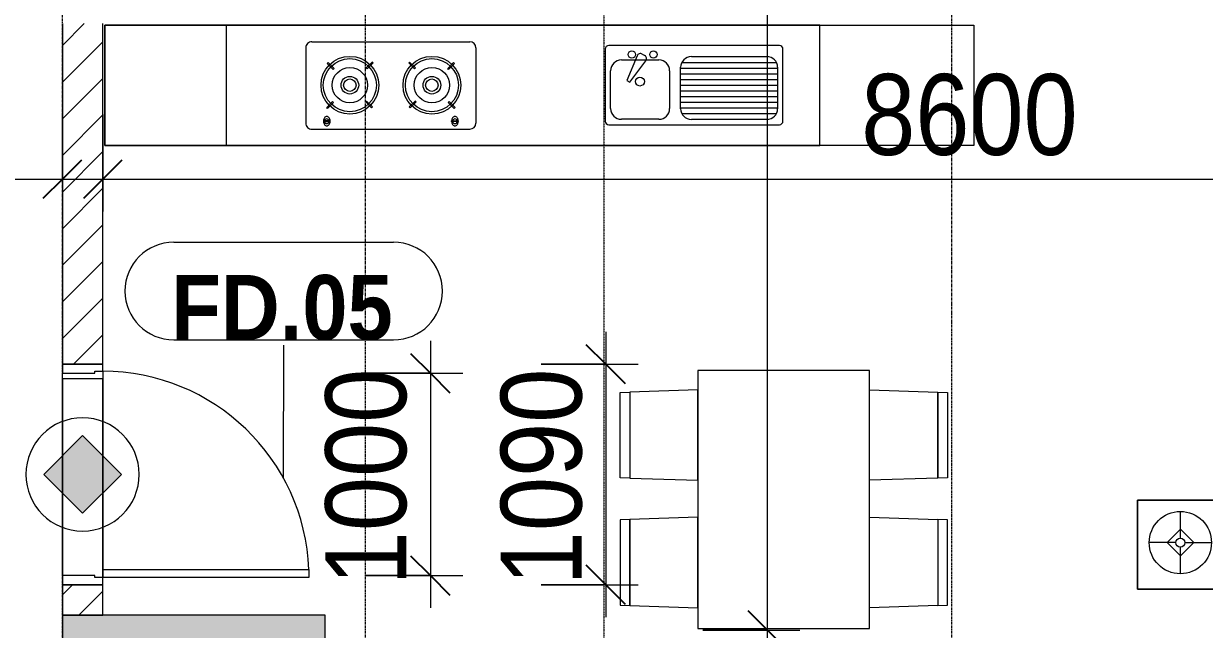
# Model space of a CAD drawing. Header units: millimetres. Extents: x 962 to 239635, y -15958 to 82755.
# Drawn here: x 106012 to 111853, y 61841 to 64835 of the extents above; entities that cross this region are included whole.
import ezdxf

# ---------------------------------------------------------------- set-up
doc = ezdxf.new("R2010")
doc.units = ezdxf.units.MM
doc.linetypes.add('Dash Dot 3_16_', pattern=[7.9375, 4.7625, -1.5875, 0, -1.5875])
doc.linetypes.add('Grid Line', pattern=[22.225, 12.7, -3.175, 3.175, -3.175])
for name, color, linetype, lineweight in [('0-1', 7, 'Continuous', 5), ('A-ANNO-DIMS', 211, 'Continuous', 9), ('A-ANNO-DIMS-160', 211, 'Continuous', 9), ('A-ANNO-NOTE', 131, 'Continuous', 9), ('A-DETL-GENF-2', 1, 'Continuous', 9), ('A-DOOR-4', 1, 'Continuous', 9), ('A-DOOR-FRAM-1', 1, 'Continuous', 9), ('A-DOOR-IDEN', 31, 'Continuous', 9), ('A-FLOR-2', 9, 'Continuous', 9), ('A-WALL', 113, 'Continuous', 9), ('A-WALL-3', 113, 'Continuous', 18), ('A-WALL-PATT-2', 111, 'Continuous', 9), ('G-ANNO-SYMB-1', 111, 'Dash Dot 3_16_', 18), ('I-FURN', 30, 'Continuous', 9), ('I-FURN-1', 254, 'Continuous', 9), ('S-COLS-1', 52, 'Continuous', 5), ('S-COLS-2', 7, 'Continuous', 18), ('S-GRID-1', 1, 'Grid Line', 9)]:
    doc.layers.add(name, color=color, linetype=linetype, lineweight=lineweight)
doc.styles.add('Arial_B_6', font='arialbd_0.ttf', dxfattribs={"width": 0.9, "height": 320})
doc.styles.add('UTM Avo', font='UTM Avo.ttf', dxfattribs={"width": 0.9, "height": 400})
doc.dimstyles.new('1_Dim_chi_tiet_2_5', dxfattribs={"dimscale": 304.8, "dimtxt": 399.720379, "dimasz": 0.629921, "dimexe": 0.524934, "dimexo": 0.0625, "dimgap": 0.052493, "dimtad": 1, "dimdec": 0, "dimrnd": 5, "dimzin": 0, "dimdsep": 46, "dimtxsty": 'UTM Avo', "dimblk1": 'OBLIQUE', "dimblk2": 'OBLIQUE', "dimsah": 1, "dimcen": 0.09, "dimdle": 0.524934, "dimazin": 0, "dimtfac": 1, "dimtdec": 4, "dimtix": 1, "dimtmove": 0, "dimatfit": 3, "dimfxl": 1.049869, "dimfxlon": 1, "dimtvp": 1, "dimtolj": 1, "dimtzin": 0, "dimarcsym": 2})
doc.dimstyles.new('1_Dim_chi_tiet_2_5_1', dxfattribs={"dimscale": 304.8, "dimtxt": 399.720379, "dimasz": 0.629921, "dimexe": 0.524934, "dimexo": 0.0625, "dimgap": 0.052493, "dimtad": 1, "dimdec": 0, "dimrnd": 5, "dimzin": 0, "dimdsep": 46, "dimtxsty": 'UTM Avo', "dimblk1": 'OBLIQUE', "dimblk2": 'OBLIQUE', "dimsah": 1, "dimcen": 0.09, "dimdle": 0.524934, "dimazin": 0, "dimtfac": 1, "dimtdec": 4, "dimtix": 1, "dimtmove": 0, "dimatfit": 3, "dimfxl": 1.049869, "dimfxlon": 1, "dimtvp": 1, "dimtolj": 1, "dimtzin": 0, "dimarcsym": 2})

# ---------------------------------------------------------------- blocks, each defined once
blk = doc.blocks.new('NCV_TKTC_KET CAU_rvt-1-TKCS_MB TẦNG 2')
at = {"layer": 'S-COLS-1'}
blk.add_hatch(color=256, dxfattribs=at).paths.add_polyline_path([(45752.6, 61561.9), (45752.6, 61911.9), (44452.6, 61911.9), (44452.6, 61561.9), (44829.7, 61561.9)])
at = {"layer": 'S-COLS-2'}
for p, q in [((44452.6, 61911.9), (44452.6, 61561.9)), ((45752.6, 61911.9), (44452.6, 61911.9)), ((45752.6, 61561.9), (45752.6, 61911.9))]:
    blk.add_line(p, q, dxfattribs=at)
blk = doc.blocks.new('HE BEP A - HE BEP A-V17-TKCS_MB TẦNG 2')
at = {"layer": 'I-FURN'}
for p, q in [((3.5, -11), (765.9, -11)), ((3.5, -605.3), (3.5, -11)), ((765.9, -11), (765.9, -605.3)), ((765.9, -11), (765.9, -605.3)), ((4303.5, -11), (765.9, -11)), ((3703.5, -605.3), (3703.5, -11)), ((4303.5, -605.3), (4303.5, -11)), ((1810.5, -114.2), (965.9, -114.2)), ((3279.1, -92.2), (2497.5, -92.2)), ((948.4, -131.7), (948.4, -487.8)), ((981.5, -167.9), (1448.7, -167.9)), ((1028.4, -139.9), (1401.8, -139.9)), ((1562.5, -140.8), (1747.9, -140.8)), ((1828, -487.8), (1828, -131.7)), ((2467.5, -494.2), (2467.5, -122.2)), ((2555.1, -129.3), (2587.6, -129.3)), ((2555.1, -133.3), (2555.1, -129.3)), ((2587.6, -133.3), (2555.1, -133.3)), ((2587.6, -129.3), (2587.6, -133.3)), ((3189, -129.3), (3189, -133.3)), ((3221.5, -129.3), (3189, -129.3)), ((3189, -133.3), (3221.5, -133.3)), ((3221.5, -133.3), (3221.5, -129.3)), ((3309.1, -494.2), (3309.1, -122.2)), ((975, -397.7), (975, -193.3)), ((975, -195.9), (1455.1, -195.9)), ((975, -223.9), (1455.1, -223.9)), ((1455.1, -193.3), (1455.1, -397.7)), ((1509.1, -380.9), (1509.1, -194.2)), ((1801.3, -194.2), (1801.3, -380.9)), ((2575.3, -194.9), (2570.9, -199.3)), ((2570.9, -199.3), (2600, -228.4)), ((2604.4, -224), (2575.3, -194.9)), ((2600, -228.4), (2604.4, -224)), ((2792.8, -197.7), (2763.7, -226.8)), ((2763.7, -226.8), (2768.1, -231.2)), ((2768.1, -231.2), (2797.2, -202)), ((2797.2, -202), (2792.8, -197.7)), ((2979.4, -202), (2983.8, -197.7)), ((3008.5, -231.2), (2979.4, -202)), ((2983.8, -197.7), (3012.9, -226.8)), ((3012.9, -226.8), (3008.5, -231.2)), ((3172.2, -224), (3201.4, -194.9)), ((3176.6, -228.4), (3172.2, -224)), ((3205.8, -199.3), (3176.6, -228.4)), ((3201.4, -194.9), (3205.8, -199.3)), ((975, -251.9), (1455.1, -251.9)), ((975, -279.9), (1455.1, -279.9)), ((975, -307.9), (1455.1, -307.9)), ((975, -335.9), (1455.1, -335.9)), ((1706.2, -324.4), (1627.3, -429.4)), ((1670.1, -454.1), (1721.6, -333.3)), ((1721.6, -333.3), (1706.2, -324.4)), ((975, -363.9), (1455.1, -363.9)), ((975, -391.9), (1455.1, -391.9)), ((2573.6, -416.8), (2602.8, -387.7)), ((2607.1, -392.1), (2578, -421.2)), ((2602.8, -387.7), (2607.1, -392.1)), ((2766.5, -394.9), (2770.8, -390.5)), ((2795.6, -424), (2766.5, -394.9)), ((2770.8, -390.5), (2800, -419.6)), ((3005.8, -390.5), (2976.7, -419.6)), ((2981.1, -424), (3010.2, -394.9)), ((3010.2, -394.9), (3005.8, -390.5)), ((3173.9, -387.7), (3169.5, -392.1)), ((3169.5, -392.1), (3198.6, -421.2)), ((3203, -416.8), (3173.9, -387.7)), ((979.9, -419.9), (1450.3, -419.9)), ((1401.8, -451.1), (1028.4, -451.1)), ((1747.9, -434.2), (1562.5, -434.2)), ((1644.6, -463.3), (1632.2, -456.1)), ((2578, -421.2), (2573.6, -416.8)), ((2800, -419.6), (2795.6, -424)), ((2976.7, -419.6), (2981.1, -424)), ((3198.6, -421.2), (3203, -416.8)), ((965.9, -505.3), (1810.5, -505.3)), ((3279.1, -524.2), (2497.5, -524.2)), ((765.9, -605.3), (3.5, -605.3)), ((765.9, -605.3), (4303.5, -605.3))]:
    blk.add_line(p, q, dxfattribs=at)
for centre, radius in [((2685.4, -309.4), 142.6), ((3091.2, -309.4), 142.6), ((2685.4, -309.4), 131.3), ((2685.4, -309.4), 87.2), ((3091.2, -309.4), 131.3), ((3091.2, -309.4), 87.2), ((2685.4, -309.4), 43.6), ((2685.4, -309.4), 30.9), ((3091.2, -309.4), 43.6), ((3091.2, -309.4), 30.9), ((1656.3, -327.5), 22.2), ((1589.4, -460.9), 17.8), ((1696.1, -460.9), 17.8)]:
    blk.add_circle(centre, radius, dxfattribs=at)
for centre, radius, start, end in [((965.9, -131.7), 17.5, 90, 180), ((1810.5, -131.7), 17.5, 0, 90), ((2497.5, -122.2), 30, 90, 180), ((2580.1, -129.2), 24.7, 145.20397, 163.94189), ((2574.8, -125.5), 18.1, 120.79762, 145.20397), ((2571.4, -119.8), 11.5, 90, 120.79762), ((2571.4, -119.8), 11.5, 59.20238, 90), ((2568, -125.5), 18.1, 34.79603, 59.20238), ((2562.6, -129.2), 24.7, 16.05811, 34.79603), ((3214, -129.2), 24.7, 145.20397, 163.94189), ((3208.7, -125.5), 18.1, 120.79762, 145.20397), ((3205.3, -119.8), 11.5, 90, 120.79762), ((3205.3, -119.8), 11.5, 59.20238, 90), ((3201.9, -125.5), 18.1, 34.79603, 59.20238), ((3196.5, -129.2), 24.7, 16.05811, 34.79603), ((3279.1, -122.2), 30, 360, 90), ((1028.4, -193.3), 53.3, 90, 180), ((1401.8, -193.3), 53.3, 0, 90), ((1562.5, -194.2), 53.3, 90, 180), ((1747.9, -194.2), 53.3, 0, 90), ((2588.6, -131.7), 33.5, 163.94189, 180), ((2588.6, -131.7), 33.5, 180, 196.05811), ((2580.1, -134.1), 24.7, 196.05811, 214.79603), ((2571.3, -131.3), 11.6, 9.71775, 170.28225), ((2571.3, -131.3), 11.6, 189.9102, 350.0898), ((2574.8, -137.9), 18.1, 214.79603, 239.20238), ((2571.4, -143.6), 11.5, 239.20238, 270), ((2571.4, -143.6), 11.5, 270, 300.79762), ((2568, -137.9), 18.1, 300.79762, 325.20397), ((2562.6, -134.1), 24.7, 325.20397, 343.94189), ((2554.1, -131.7), 33.5, 0, 16.05811), ((2554.1, -131.7), 33.5, 343.94189, 0), ((3222.5, -131.7), 33.5, 163.94189, 180), ((3222.5, -131.7), 33.5, 180, 196.05811), ((3214, -134.1), 24.7, 196.05811, 214.79603), ((3208.7, -137.9), 18.1, 214.79603, 239.20238), ((3205.3, -131.3), 11.6, 9.71775, 170.28225), ((3205.3, -131.3), 11.6, 189.9102, 350.0898), ((3205.3, -143.6), 11.5, 239.20238, 270), ((3205.3, -143.6), 11.5, 270, 300.79762), ((3201.9, -137.9), 18.1, 300.79762, 325.20397), ((3196.5, -134.1), 24.7, 325.20397, 343.94189), ((3188, -131.7), 33.5, 0, 16.05811), ((3188, -131.7), 33.5, 343.94189, 0), ((1028.4, -397.7), 53.3, 180, 270), ((1401.8, -397.7), 53.3, 270, 0), ((1562.5, -380.9), 53.3, 180, 270), ((1747.9, -380.9), 53.3, 270, 0), ((1641, -440.7), 17.8, 140.53825, 240.0479), ((1653.4, -447.9), 17.8, 240.0479, 339.46209), ((965.9, -487.8), 17.5, 180, 270), ((1810.5, -487.8), 17.5, 270, 0), ((2497.5, -494.2), 30, 180, 270), ((3279.1, -494.2), 30, 270, 0)]:
    blk.add_arc(centre, radius, start, end, dxfattribs=at)
at = {"layer": 'I-FURN-1'}
for p, q in [((3.5, -11), (4303.5, -11)), ((3.5, -605.3), (3.5, -11)), ((4303.5, -11), (4303.5, -605.3)), ((4303.5, -605.3), (3.5, -605.3))]:
    blk.add_line(p, q, dxfattribs=at)
blk = doc.blocks.new('RES_BAN AN 1 - RES_BAN AN 1-901196-TKCS_MB TẦNG 2')
at = {"layer": 'I-FURN-1'}
for p, q in [((-425, 0), (-425, -1275)), ((425, 0), (-425, 0)), ((425, -1275), (425, 0)), ((-761.9, -113.5), (-809.6, -115.1)), ((-809.6, -115.1), (-809.6, -536.9)), ((-761.9, -113.5), (-425, -102.3)), ((-761.9, -538.5), (-761.9, -113.5)), ((-761.9, -538.5), (-761.9, -113.5)), ((-425, -102.3), (-425, -549.7)), ((425, -102.3), (425, -549.7)), ((761.9, -113.5), (425, -102.3)), ((761.9, -538.5), (761.9, -113.5)), ((761.9, -113.5), (761.9, -538.5)), ((809.6, -115.1), (761.9, -113.5)), ((809.6, -536.9), (809.6, -115.1)), ((-809.6, -536.9), (-761.9, -538.5)), ((-425, -549.7), (-761.9, -538.5)), ((425, -549.7), (761.9, -538.5)), ((761.9, -538.5), (809.6, -536.9)), ((-809.6, -745.3), (-761.9, -743.8)), ((-809.6, -1167.2), (-809.6, -745.3)), ((-761.9, -743.8), (-425, -732.5)), ((-761.9, -1168.8), (-761.9, -743.8)), ((-761.9, -743.8), (-761.9, -1168.8)), ((-425, -732.5), (-425, -1180)), ((425, -732.5), (425, -1180)), ((761.9, -743.8), (425, -732.5)), ((761.9, -743.8), (809.6, -745.3)), ((761.9, -1168.8), (761.9, -743.8)), ((761.9, -1168.8), (761.9, -743.8)), ((809.6, -745.3), (809.6, -1167.2)), ((-761.9, -1168.8), (-809.6, -1167.2)), ((809.6, -1167.2), (761.9, -1168.8)), ((-425, -1180), (-761.9, -1168.8)), ((425, -1180), (761.9, -1168.8)), ((-425, -1275), (425, -1275))]:
    blk.add_line(p, q, dxfattribs=at)
blk = doc.blocks.new('LOBBY_SOFA_1 - LOBBY_SOFA_1-901197-TKCS_MB TẦNG 2')
at = {"layer": 'I-FURN'}
for p, q in [((-2128.3, 1548.5), (-1160.3, 1548.5)), ((-2172.3, 1064.5), (-2172.3, 1504.5)), ((-1116.3, 1504.5), (-1116.3, 1064.5)), ((-1160.3, 1020.5), (-2128.3, 1020.5)), ((-2556, 660), (-708, 660)), ((-2556, 0), (-2556, 660)), ((-2457, 66), (-2457, 660)), ((-1907, 143), (-1907, 660)), ((-1357, 143), (-1357, 660)), ((-807, 660), (-807, 66)), ((-708, 660), (-708, 0)), ((-2688.2, 633.5), (-3128.2, 633.5)), ((-3128.2, 633.5), (-3128.2, 193.5)), ((-2688.2, 193.5), (-2688.2, 633.5)), ((-575.9, 633.5), (-135.9, 633.5)), ((-575.9, 193.5), (-575.9, 633.5)), ((-135.9, 633.5), (-135.9, 193.5)), ((-2915.4, 445), (-2915.4, 577)), ((-348.6, 445), (-348.6, 577)), ((-2981.4, 423), (-2915.4, 489)), ((-2915.4, 489), (-2849.4, 423)), ((-348.6, 489), (-414.6, 423)), ((-282.6, 423), (-348.6, 489)), ((-2937.4, 423), (-3069.4, 423)), ((-2915.4, 357), (-2981.4, 423)), ((-2849.4, 423), (-2915.4, 357)), ((-2893.4, 423), (-2761.4, 423)), ((-370.6, 423), (-502.6, 423)), ((-414.6, 423), (-348.6, 357)), ((-348.6, 357), (-282.6, 423)), ((-326.6, 423), (-194.6, 423)), ((-2915.4, 269), (-2915.4, 401)), ((-348.6, 269), (-348.6, 401)), ((-3128.2, 193.5), (-2688.2, 193.5)), ((-135.9, 193.5), (-575.9, 193.5)), ((-807, 143), (-2457, 143)), ((-807, 66), (-2457, 66)), ((-708, 0), (-2556, 0))]:
    blk.add_line(p, q, dxfattribs=at)
for centre, radius in [((-2915.4, 423), 154), ((-348.6, 423), 154), ((-2915.4, 423), 22), ((-348.6, 423), 22)]:
    blk.add_circle(centre, radius, dxfattribs=at)
for centre, start, end in [((-2128.3, 1504.5), 90, 180), ((-1160.3, 1504.5), 0, 90), ((-2128.3, 1064.5), 180, 270), ((-1160.3, 1064.5), 270, 0)]:
    blk.add_arc(centre, 44, start, end, dxfattribs=at)
at = {"layer": 'I-FURN-1'}
for p, q in [((-2128.3, 1548.5), (-1160.3, 1548.5)), ((-2172.3, 1064.5), (-2172.3, 1504.5)), ((-1116.3, 1504.5), (-1116.3, 1064.5)), ((-1160.3, 1020.5), (-2128.3, 1020.5)), ((-2556, 660), (-708, 660)), ((-2556, 0), (-2556, 660)), ((-708, 660), (-708, 0)), ((-3128.2, 633.5), (-2688.2, 633.5)), ((-3128.2, 193.5), (-3128.2, 633.5)), ((-2688.2, 633.5), (-2688.2, 193.5)), ((-575.9, 633.5), (-135.9, 633.5)), ((-575.9, 193.5), (-575.9, 633.5)), ((-135.9, 633.5), (-135.9, 193.5)), ((-2688.2, 193.5), (-3128.2, 193.5)), ((-135.9, 193.5), (-575.9, 193.5)), ((-708, 0), (-2556, 0))]:
    blk.add_line(p, q, dxfattribs=at)
for centre, start, end in [((-2128.3, 1504.5), 90, 180), ((-1160.3, 1504.5), 0, 90), ((-2128.3, 1064.5), 180, 270), ((-1160.3, 1064.5), 270, 0)]:
    blk.add_arc(centre, 44, start, end, dxfattribs=at)
blk = doc.blocks.new('NCV_TKTC_TANG 2_rvt-1-TKCS_MB TẦNG 2')
at = {"layer": 'A-FLOR-2'}
for p, q in [((44652.6, 63116.9), (44652.6, 62096.9)), ((44452.6, 63079.4), (44452.6, 62106.8)), ((44652.6, 63079.4), (44452.6, 63079.4)), ((44652.6, 62096.9), (44652.6, 63079.4))]:
    blk.add_line(p, q, dxfattribs=at)
at = {"layer": 'I-FURN-1', "rotation": 180}
for name, p in [('HE BEP A - HE BEP A-V17-TKCS_MB TẦNG 2', (48966.1, 64221.6)), ('RES_BAN AN 1 - RES_BAN AN 1-901196-TKCS_MB TẦNG 2', (48021.3, 61845.3))]:
    blk.add_blockref(name, p, dxfattribs=at)
at = {"layer": 'I-FURN-1'}
blk.add_blockref('LOBBY_SOFA_1 - LOBBY_SOFA_1-901197-TKCS_MB TẦNG 2', (52899.1, 61846.9), dxfattribs=at)
blk = doc.blocks.new('FD_05 - FD_05-1000x2200mm-835434-TKCS_MB TẦNG 2')
at = {"layer": 'A-DETL-GENF-2'}
for p, q in [((470, 100), (470, 1120)), ((470, 1120), (510, 1120)), ((510, 1120), (510, 100)), ((510, 100), (470, 100))]:
    blk.add_line(p, q, dxfattribs=at)
blk.add_arc((510, 100), 1020, 92.24747, 180, dxfattribs=at)
at = {"layer": 'A-DOOR-FRAM-1'}
for p, q in [((-510, 100), (-545, 100)), ((-545, 100), (-545, -100)), ((-510, 60), (-510, 100)), ((-500, 60), (-510, 60)), ((-500, -100), (-500, 60)), ((510, 60), (500, 60)), ((500, 60), (500, -100)), ((545, 100), (510, 100)), ((510, 100), (510, 60)), ((545, -100), (545, 100)), ((-545, -100), (-500, -100)), ((500, -100), (545, -100))]:
    blk.add_line(p, q, dxfattribs=at)
blk = doc.blocks.new('HDNDCT_GHI CHÚ CỬA CHỐNG CHÁY EI30 - HDNDCT_GHI CHÚ CỬA CHỐNG CHÁY EI30-2461928-TKCS_MB TẦNG 2')
at = {"layer": 'A-ANNO-NOTE'}
blk.add_hatch(color=256, dxfattribs=at).paths.add_polyline_path([(-1.2, 0), (0, 1.2), (1.2, 0), (0, -1.2)])
for p, q in [((0, 1.2), (-1.2, 0)), ((1.2, 0), (0, 1.2)), ((-1.2, 0), (0, -1.2)), ((0, -1.2), (1.2, 0))]:
    blk.add_line(p, q, dxfattribs=at)
for start, end in [(360, 180), (180, 360)]:
    blk.add_arc((0, 0), 1.75, start, end, dxfattribs=at)
blk = doc.blocks.new('DIMBLOCK83-TKCS_MB TẦNG 2')
at = {"layer": 'A-ANNO-DIMS-160'}
for p, q in [((108891.6, 63311.9), (108891.6, 61901.9)), ((108571.6, 63151.9), (109051.6, 63151.9)), ((108891.6, 63151.9), (108571.6, 63151.9)), ((108571.6, 62061.9), (109051.6, 62061.9)), ((108891.6, 62061.9), (108571.6, 62061.9))]:
    blk.add_line(p, q, dxfattribs=at)
at = {"layer": 'A-ANNO-DIMS-160', "lineweight": 25}
for p, q in [((108891.6, 63151.9), (108795.6, 63247.9)), ((108891.6, 63151.9), (108987.6, 63055.9)), ((108891.6, 62061.9), (108795.6, 62157.9)), ((108891.6, 62061.9), (108987.6, 61965.9))]:
    blk.add_line(p, q, dxfattribs=at)
at = {"layer": 'A-ANNO-DIMS-160', "color": 0, "insert": (108372, 62059.1), "char_height": 400, "width": 1314.636, "attachment_point": 1, "rotation": 90, "line_spacing_factor": 1.110334, "style": 'UTM Avo'}
blk.add_mtext('1090', dxfattribs=at)
blk = doc.blocks.new('_Oblique')
at = {"color": 0, "linetype": 'ByBlock', "lineweight": -2}
blk.add_line((-0.5, -0.5), (0.5, 0.5), dxfattribs=at)
blk = doc.blocks.new('STN_Door Tag - STN_Door Tag-1788670-TKCS_MB TẦNG 2')
at = {"layer": 'A-DOOR-IDEN'}
for p, q in [((-3.37, 1.495), (3.431, 1.495)), ((-3.37, -1.524), (3.431, -1.524))]:
    blk.add_line(p, q, dxfattribs=at)
for centre, start, end in [((-3.37, -0.015), 90, 270), ((3.431, -0.015), 270, 90)]:
    blk.add_arc(centre, 1.509, start, end, dxfattribs=at)
blk = doc.blocks.new('DIMBLOCK133-TKCS_MB TẦNG 2')
at = {"layer": 'A-ANNO-DIMS-160'}
for p, q in [((108024, 63266.9), (108024, 61946.9)), ((107704, 63106.9), (108184, 63106.9)), ((108024, 63106.9), (107704, 63106.9)), ((107704, 62106.9), (108184, 62106.9)), ((108024, 62106.9), (107704, 62106.9))]:
    blk.add_line(p, q, dxfattribs=at)
at = {"layer": 'A-ANNO-DIMS-160', "lineweight": 25}
for p, q in [((108024, 63106.9), (107928, 63202.9)), ((108024, 63106.9), (108120, 63010.9)), ((108024, 62106.9), (107928, 62202.9)), ((108024, 62106.9), (108120, 62010.9))]:
    blk.add_line(p, q, dxfattribs=at)
at = {"layer": 'A-ANNO-DIMS-160', "color": 0, "insert": (107504.4, 62059.1), "char_height": 400, "width": 1314.636, "attachment_point": 1, "rotation": 90, "line_spacing_factor": 1.110334, "style": 'UTM Avo'}
blk.add_mtext('1000', dxfattribs=at)
blk = doc.blocks.new('DIMBLOCK218-TKCS_MB TẦNG 2')
at = {"layer": 'A-ANNO-DIMS-160'}
for p, q in [((103803.5, 64386.7), (103803.5, 63906.7)), ((103803.5, 64066.7), (103803.5, 64386.7)), ((106203.5, 64386.7), (106203.5, 63906.7)), ((106203.5, 64066.7), (106203.5, 64386.7)), ((103643.5, 64066.7), (106363.5, 64066.7))]:
    blk.add_line(p, q, dxfattribs=at)
at = {"layer": 'A-ANNO-DIMS-160', "lineweight": 25}
for p, q in [((103803.5, 64066.7), (103899.5, 64162.7)), ((106203.5, 64066.7), (106299.5, 64162.7)), ((103803.5, 64066.7), (103707.5, 63970.7)), ((106203.5, 64066.7), (106107.5, 63970.7))]:
    blk.add_line(p, q, dxfattribs=at)
at = {"layer": 'A-ANNO-DIMS-160', "color": 0, "insert": (104455.7, 64586.3), "char_height": 400, "width": 1314.636, "attachment_point": 1, "line_spacing_factor": 1.110334, "style": 'UTM Avo'}
blk.add_mtext('2400', dxfattribs=at)
blk = doc.blocks.new('DIMBLOCK264-TKCS_MB TẦNG 2')
at = {"layer": 'A-ANNO-DIMS-160'}
for p, q in [((109691.6, 61676.9), (109691.6, 69996.9)), ((109371.6, 69836.9), (109851.6, 69836.9)), ((109691.6, 69836.9), (109371.6, 69836.9)), ((109371.6, 61836.9), (109851.6, 61836.9)), ((109691.6, 61836.9), (109371.6, 61836.9))]:
    blk.add_line(p, q, dxfattribs=at)
at = {"layer": 'A-ANNO-DIMS-160', "lineweight": 25}
for p, q in [((109691.6, 69836.9), (109595.6, 69932.9)), ((109691.6, 69836.9), (109787.6, 69740.9)), ((109691.6, 61836.9), (109595.6, 61932.9)), ((109691.6, 61836.9), (109787.6, 61740.9))]:
    blk.add_line(p, q, dxfattribs=at)
at = {"layer": 'A-ANNO-DIMS-160', "color": 0, "insert": (109172, 65289.2), "char_height": 400, "width": 1314.636, "attachment_point": 1, "rotation": 90, "line_spacing_factor": 1.110334, "style": 'UTM Avo'}
blk.add_mtext('8000', dxfattribs=at)
blk = doc.blocks.new('DIMBLOCK267-TKCS_MB TẦNG 2')
at = {"layer": 'A-ANNO-DIMS-160'}
for p, q in [((106403.5, 64386.7), (106403.5, 63906.7)), ((106403.5, 64066.7), (106403.5, 64386.7)), ((115003.5, 64386.7), (115003.5, 63906.7)), ((115003.5, 64066.7), (115003.5, 64386.7)), ((106243.5, 64066.7), (115163.5, 64066.7))]:
    blk.add_line(p, q, dxfattribs=at)
at = {"layer": 'A-ANNO-DIMS-160', "lineweight": 25}
for p, q in [((106403.5, 64066.7), (106499.5, 64162.7)), ((115003.5, 64066.7), (115099.5, 64162.7)), ((106403.5, 64066.7), (106307.5, 63970.7)), ((115003.5, 64066.7), (114907.5, 63970.7))]:
    blk.add_line(p, q, dxfattribs=at)
at = {"layer": 'A-ANNO-DIMS-160', "color": 0, "insert": (110155.7, 64586.3), "char_height": 400, "width": 1314.636, "attachment_point": 1, "line_spacing_factor": 1.110334, "style": 'UTM Avo'}
blk.add_mtext('8600', dxfattribs=at)

msp = doc.modelspace()

# ---------------------------------------------------------------- hatches: boundary and pattern name
at = {"layer": 'A-WALL-PATT-2'}
h = msp.add_hatch(dxfattribs=at)
h.set_pattern_fill('FP_1', color=256, style=0, pattern_type=2)
h.set_pattern_definition([(45, (61750.9, 0), (-90.50967, 90.50967), [])])
h.paths.add_polyline_path([(106403.5, 61911.9), (106403.5, 62061.9), (106203.5, 62061.9), (106203.5, 61911.9)])
h.paths.add_polyline_path([(106403.5, 63151.9), (106403.5, 64835.3), (106203.5, 64835.3), (106203.5, 63151.9)])
h.paths.add_polyline_path([(106203.5, 65035.3), (106403.5, 65035.3), (106403.5, 69761.9), (106203.5, 69761.9), (106203.5, 65944.1)])

# ---------------------------------------------------------------- linework, layer by layer
at = {"layer": 'A-DOOR-IDEN'}
msp.add_line((107298.1, 62591.1), (107298.4, 63245.7), dxfattribs=at)
at = {"layer": 'A-WALL'}
for p, q in [((106203.5, 62106.9), (106203.5, 63106.9)), ((106403.5, 63116.9), (106403.5, 62096.9))]:
    msp.add_line(p, q, dxfattribs=at)
at = {"layer": 'A-WALL-3'}
for p, q in [((106203.5, 64835.3), (106203.5, 63151.9)), ((106403.5, 63151.9), (106403.5, 64835.3)), ((106203.5, 63151.9), (106403.5, 63151.9)), ((106403.5, 62061.9), (106203.5, 62061.9)), ((106203.5, 62061.9), (106203.5, 61911.9)), ((106403.5, 61911.9), (106403.5, 62061.9)), ((106203.5, 61911.9), (106403.5, 61911.9))]:
    msp.add_line(p, q, dxfattribs=at)
at = {"layer": 'G-ANNO-SYMB-1'}
msp.add_line((108882.2, 82373.8), (108882.2, 13320.5), dxfattribs=at)
at = {"layer": 'S-GRID-1'}
for p, q in [((106203.5, 19351.6), (106203.5, 76542.3)), ((107703.5, 19351.6), (107703.5, 76542.3)), ((110603.5, 19351.6), (110603.5, 76542.3))]:
    msp.add_line(p, q, dxfattribs=at)

# ---------------------------------------------------------------- block references
at = {"layer": '0-1'}
for name in ['NCV_TKTC_KET CAU_rvt-1-TKCS_MB TẦNG 2', 'NCV_TKTC_TANG 2_rvt-1-TKCS_MB TẦNG 2']:
    msp.add_blockref(name, (61750.9, 0), dxfattribs=at)
at = {"layer": 'A-ANNO-NOTE', "xscale": 160, "yscale": 160, "zscale": 160}
msp.add_blockref('HDNDCT_GHI CHÚ CỬA CHỐNG CHÁY EI30 - HDNDCT_GHI CHÚ CỬA CHỐNG CHÁY EI30-2461928-TKCS_MB TẦNG 2', (106303.5, 62606.9), dxfattribs=at)
at = {"layer": 'A-DOOR-4', "rotation": 269.9999999999999}
msp.add_blockref('FD_05 - FD_05-1000x2200mm-835434-TKCS_MB TẦNG 2', (106303.5, 62606.9), dxfattribs=at)
at = {"layer": 'A-DOOR-IDEN', "xscale": 159.9999999999999, "yscale": 159.9999999999999, "zscale": 159.9999999999999}
msp.add_blockref('STN_Door Tag - STN_Door Tag-1788670-TKCS_MB TẦNG 2', (107293.5, 63516), dxfattribs=at)

# ---------------------------------------------------------------- texts
at = {"layer": 'A-DOOR-IDEN', "insert": (107290.3, 63430.6), "char_height": 320, "width": 1124.64, "attachment_point": 5, "line_spacing_factor": 0.936439, "style": 'Arial_B_6'}
msp.add_mtext('\\pt7.2,14.4,21.6,28.8,36,43.2,50.4,57.6,64.8,72,79.2,86.4,93.6,100.8,108,115.2,122.4,129.6,136.8,144,151.2,158.4,165.6,172.8,180,187.2,194.4,201.6,208.8,216,223.2,230.4;FD.05', dxfattribs=at)

# ---------------------------------------------------------------- dimensions: what is measured, and where the dimension line sits
at = {"layer": 'A-ANNO-DIMS'}
for base, p1, p2, dimstyle, override, picture, middle in [((109691.6, 69836.9), (109371.6, 61836.9), (109371.6, 69836.9), '1_Dim_chi_tiet_2_5_1', {"dimpost": '<>', "dimfxl": 8000}, 'DIMBLOCK264-TKCS_MB TẦNG 2', (109468.6, 65836.9)), ((108024, 62106.9), (107704, 63106.9), (107704, 62106.9), '1_Dim_chi_tiet_2_5', {"dimpost": '<>', "dimfxl": 1000}, 'DIMBLOCK133-TKCS_MB TẦNG 2', (107801, 62606.9)), ((108891.6, 62061.9), (108571.6, 63151.9), (108571.6, 62061.9), '1_Dim_chi_tiet_2_5', {"dimpost": '<>', "dimfxl": 1090}, 'DIMBLOCK83-TKCS_MB TẦNG 2', (108668.6, 62606.9))]:
    dim = msp.add_linear_dim(base=base, p1=p1, p2=p2, angle=90, dimstyle=dimstyle, override=override, dxfattribs=at)
    dim.commit()
    dim.dimension.update_dxf_attribs({"geometry": picture, "text_midpoint": middle})
for base, p1, p2, dimstyle, override, picture, middle in [((106203.5, 64066.7), (103803.5, 64386.7), (106203.5, 64386.7), '1_Dim_chi_tiet_2_5', {"dimpost": '<>', "dimfxl": 2399.928669}, 'DIMBLOCK218-TKCS_MB TẦNG 2', (105003.5, 64289.7)), ((115003.5, 64066.7), (106403.5, 64386.7), (115003.5, 64386.7), '1_Dim_chi_tiet_2_5_1', {"dimpost": '<>', "dimfxl": 8600}, 'DIMBLOCK267-TKCS_MB TẦNG 2', (110703.5, 64289.7))]:
    dim = msp.add_linear_dim(base=base, p1=p1, p2=p2, dimstyle=dimstyle, override=override, dxfattribs=at)
    dim.commit()
    dim.dimension.update_dxf_attribs({"geometry": picture, "text_midpoint": middle})

doc.saveas('drawing.dxf')
